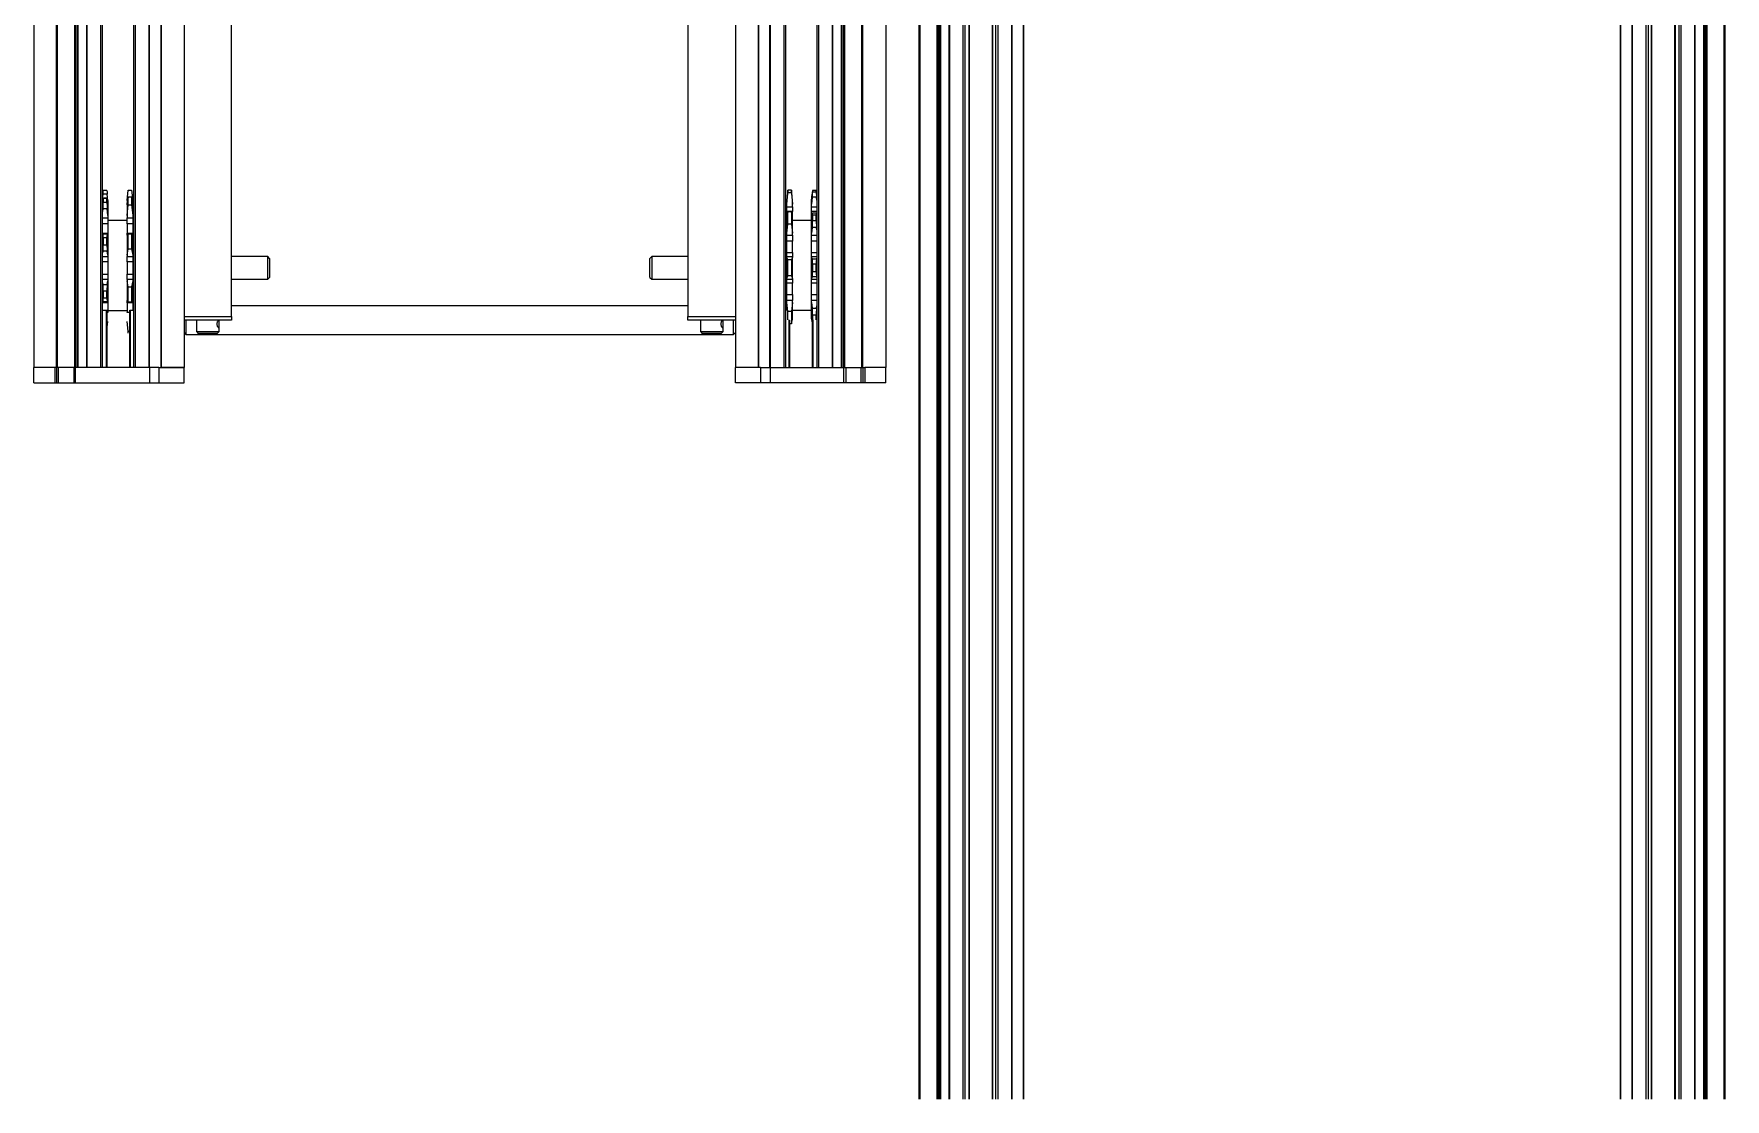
# Model space of a CAD drawing. Header units: millimetres. Extents: x -13874 to 5569, y -3136 to 4764.
# Drawn here: x 3716 to 4606, y -1104 to -544 of the extents above; entities that cross this region are included whole.
import ezdxf

# ---------------------------------------------------------------- set-up
doc = ezdxf.new("R2010")
doc.units = ezdxf.units.MM

# ---------------------------------------------------------------- blocks, each defined once
blk = doc.blocks.new('A$C68C05B9F')
at = {"color": 7, "linetype": 'Continuous', "lineweight": 15}
for p, q in [((0, 4082, 800.61), (0, 4074, 800.61)), ((0, 4082, 800.61), (11, 4082, 800.61)), ((0, 3724, 800.61), (0, 4074, 800.61)), ((0, 4074, 800.61), (11, 4074, 800.61)), ((11, 4074, 800.61), (11, 4082, 800.61)), ((11, 4082, 800.61), (12, 4082, 800.61)), ((12, 4074, 800.61), (11, 4074, 800.61)), ((12, 4074, 800.61), (12, 4082, 800.61)), ((12, 4082, 800.61), (13, 4082, 800.61)), ((12, 4074, 800.61), (12, 3074, 800.61)), ((12.5, 4074, 800.61), (12, 4074, 800.61)), ((12.5, 4074, 800.61), (12.5, 3074, 800.61)), ((21.5, 4074, 800.61), (12.5, 4074, 800.61)), ((13, 4082, 800.61), (13, 4074, 800.61)), ((13, 4082, 800.61), (21, 4082, 800.61)), ((21, 4074, 800.61), (13, 4074, 800.61)), ((21, 4074, 800.61), (21, 4082, 800.61)), ((21, 4082, 800.61), (22, 4082, 800.61)), ((21.5, 4074, 800.61), (21.5, 3074, 800.61)), ((22, 4074, 800.61), (21.5, 4074, 800.61)), ((22, 4082, 800.61), (22, 4074, 800.61)), ((22, 4082, 800.61), (60.8, 4082, 800.61)), ((22, 4074, 800.61), (22, 3074, 800.61)), ((60.8, 4074, 800.61), (22, 4074, 800.61)), ((22.3, 4074, 800.61), (22.3, 3074, 800.61)), ((23.08, 4074, 800.61), (23.08, 3074, 800.61)), ((23.29, 4074, 800.61), (23.29, 3074, 800.61)), ((27.81, 4074, 800.61), (27.81, 3074, 800.61)), ((28.02, 4074, 800.61), (28.02, 3074, 800.61)), ((35.2, 4074, 800.61), (28.02, 4074, 800.61)), ((35.2, 4074, 800.61), (35.2, 3074, 800.61)), ((36.2, 3074, 800.61), (36.2, 4074, 800.61)), ((38.5, 4074, 800.61), (38.5, 4048.28, 800.61)), ((50.5, 4074, 800.61), (50.5, 4049.08, 800.61)), ((52.5, 4074, 800.61), (52.5, 3074, 800.61)), ((53.5, 4074, 800.61), (53.5, 3074, 800.61)), ((60.68, 4074, 800.61), (53.5, 4074, 800.61)), ((60.68, 4074, 800.61), (60.68, 3074, 800.61)), ((60.8, 4074, 800.61), (60.8, 4082, 800.61)), ((60.8, 4082, 800.61), (65.8, 4082, 800.61)), ((65.8, 4074, 800.61), (60.8, 4074, 800.61)), ((60.89, 4074, 800.61), (60.89, 3074, 800.61)), ((65.8, 4074, 800.61), (60.89, 4074, 800.61)), ((65.8, 4074, 800.61), (65.8, 4082, 800.61)), ((65.8, 4082, 800.61), (79, 4082, 800.61)), ((65.8, 4074, 800.61), (79, 4074, 800.61)), ((66.91, 4074, 800.61), (66.91, 3074, 800.61)), ((67, 3724, 800.61), (67, 4074, 800.61)), ((67, 4074, 800.61), (79, 4074, 800.61)), ((79, 4082, 800.61), (79, 4074, 800.61)), ((79, 3724, 800.61), (79, 4074, 800.61)), ((369, 4082, 800.61), (369, 4074, 800.61)), ((382.2, 4082, 800.61), (369, 4082, 800.61)), ((369, 3724, 800.61), (369, 4074, 800.61)), ((369, 4074, 800.61), (381, 4074, 800.61)), ((382.2, 4074, 800.61), (369, 4074, 800.61)), ((381, 3724, 800.61), (381, 4074, 800.61)), ((381.09, 4074, 800.61), (381.09, 3074, 800.61)), ((382.2, 4074, 800.61), (382.2, 4082, 800.61)), ((387.2, 4082, 800.61), (382.2, 4082, 800.61)), ((382.2, 4074, 800.61), (387.11, 4074, 800.61)), ((382.2, 4074, 800.61), (387.2, 4074, 800.61)), ((387.11, 4074, 800.61), (387.11, 3074, 800.61)), ((387.2, 4074, 800.61), (387.2, 4082, 800.61)), ((426, 4082, 800.61), (387.2, 4082, 800.61)), ((387.2, 4074, 800.61), (426, 4074, 800.61)), ((387.32, 4074, 800.61), (387.32, 3074, 800.61)), ((387.32, 4074, 800.61), (394.5, 4074, 800.61)), ((394.5, 4074, 800.61), (394.5, 3074, 800.61)), ((395.5, 3074, 800.61), (395.5, 4074, 800.61)), ((397.2, 4074, 800.61), (397.2, 4043.75, 800.61)), ((397.5, 4074, 800.61), (397.5, 4043.85, 800.61)), ((409.5, 4074, 800.61), (409.5, 4043.85, 800.61)), ((409.8, 4074, 800.61), (409.8, 4043.75, 800.61)), ((411.8, 4074, 800.61), (411.8, 3074, 800.61)), ((412.8, 4074, 800.61), (412.8, 3074, 800.61)), ((412.8, 4074, 800.61), (419.98, 4074, 800.61)), ((419.98, 4074, 800.61), (419.98, 3074, 800.61)), ((420.19, 4074, 800.61), (420.19, 3074, 800.61)), ((424.71, 4074, 800.61), (424.71, 3074, 800.61)), ((424.92, 4074, 800.61), (424.92, 3074, 800.61)), ((425.7, 4074, 800.61), (425.7, 3074, 800.61)), ((426, 4082, 800.61), (426, 4074, 800.61)), ((427, 4082, 800.61), (426, 4082, 800.61)), ((426, 4074, 800.61), (426, 3074, 800.61)), ((426, 4074, 800.61), (426.5, 4074, 800.61)), ((426.5, 4074, 800.61), (426.5, 3074, 800.61)), ((426.5, 4074, 800.61), (435.5, 4074, 800.61)), ((427, 4074, 800.61), (427, 4082, 800.61)), ((435, 4082, 800.61), (427, 4082, 800.61)), ((427, 4074, 800.61), (435, 4074, 800.61)), ((435, 4082, 800.61), (435, 4074, 800.61)), ((436, 4082, 800.61), (435, 4082, 800.61)), ((435.5, 4074, 800.61), (435.5, 3074, 800.61)), ((435.5, 4074, 800.61), (436, 4074, 800.61)), ((436, 4074, 800.61), (436, 4082, 800.61)), ((437, 4082, 800.61), (436, 4082, 800.61)), ((436, 4074, 800.61), (436, 3074, 800.61)), ((436, 4074, 800.61), (437, 4074, 800.61)), ((437, 4074, 800.61), (437, 4082, 800.61)), ((448, 4082, 800.61), (437, 4082, 800.61)), ((437, 4074, 800.61), (448, 4074, 800.61)), ((448, 4082, 800.61), (448, 4074, 800.61)), ((448, 3724, 800.61), (448, 4074, 800.61)), ((80, 4056.5, 800.61), (79, 4055.5, 800.61)), ((368, 4056.5, 800.61), (80, 4056.5, 800.61)), ((80, 4056.5, 800.61), (80, 4049, 800.61)), ((86.5, 4056, 800.61), (85.5, 4055, 800.61)), ((86.5, 4056, 800.61), (93.04, 4056, 800.61)), ((93.04, 4056, 800.61), (96.5, 4056, 800.61)), ((97.5, 4055, 800.61), (96.5, 4056, 800.61)), ((351.5, 4056, 800.61), (350.5, 4055, 800.61)), ((351.5, 4056, 800.61), (361.5, 4056, 800.61)), ((362.5, 4055, 800.61), (361.5, 4056, 800.61)), ((369, 4055.5, 800.61), (368, 4056.5, 800.61)), ((368, 4049, 800.61), (368, 4056.5, 800.61)), ((398.45, 4055.77, 800.61), (398.45, 4054.72, 800.61)), ((36.55, 4048.75, 800.61), (36.55, 4046.35, 800.61)), ((38.45, 4046.35, 800.61), (38.45, 4048.89, 800.61)), ((38.54, 4050.27, 800.61), (38.5, 4050.27, 800.61)), ((38.65, 4049.94, 800.61), (38.95, 4048.51, 800.61)), ((39, 4048.27, 800.61), (39, 4039.77, 800.61)), ((49, 4048.27, 800.61), (49, 4039.77, 800.61)), ((49.55, 4050.93, 800.61), (49.05, 4048.51, 800.61)), ((49.55, 4044.5, 800.61), (49.55, 4050.93, 800.61)), ((49.55, 4050.93, 800.61), (50.5, 4050.93, 800.61)), ((51.45, 4048.75, 800.61), (51.45, 4044.5, 800.61)), ((79, 4049, 800.61), (104, 4049, 800.61)), ((104, 4047, 800.61), (79, 4047, 800.61)), ((85.5, 4055, 800.61), (85.5, 4050.29, 800.61)), ((93.34, 4055, 800.61), (85.5, 4055, 800.61)), ((85.5, 4050.29, 800.61), (85.5, 4049, 800.61)), ((97.5, 4055, 800.61), (93.34, 4055, 800.61)), ((97.5, 4049, 800.61), (97.5, 4055, 800.61)), ((104, 4049, 800.61), (104, 4047, 800.61)), ((104, 3871, 800.61), (104, 4047, 800.61)), ((344, 4047, 800.61), (344, 4049, 800.61)), ((344, 4049, 800.61), (369, 4049, 800.61)), ((369, 4047, 800.61), (344, 4047, 800.61)), ((344, 4047, 800.61), (344, 3871, 800.61)), ((350.5, 4055, 800.61), (350.5, 4050.29, 800.61)), ((362.5, 4055, 800.61), (350.5, 4055, 800.61)), ((350.5, 4050.29, 800.61), (350.5, 4049, 800.61)), ((362.5, 4049, 800.61), (362.5, 4055, 800.61)), ((398.45, 4054.72, 800.61), (397.5, 4054.72, 800.61)), ((398.45, 4054.72, 800.61), (398.94, 4049.66, 800.61)), ((409.35, 4052.61, 800.61), (409.06, 4049.66, 800.61)), ((36.2, 4043.75, 800.61), (36.24, 4043.75, 800.61)), ((36.35, 4042.74, 800.61), (36.2, 4041.48, 800.61)), ((38.65, 4042.74, 800.61), (36.35, 4042.74, 800.61)), ((36.55, 4046.35, 800.61), (38.45, 4046.35, 800.61)), ((39, 4039.77, 800.61), (38.65, 4042.74, 800.61)), ((39, 4044, 800.61), (49, 4044, 800.61)), ((39, 4039.77, 800.61), (39, 4038.68, 800.61)), ((39, 4038.68, 800.61), (39, 4035.59, 800.61)), ((49, 4039.77, 800.61), (49.55, 4044.5, 800.61)), ((49, 4039.77, 800.61), (49, 4038.68, 800.61)), ((49, 4038.68, 800.61), (52, 4038.68, 800.61)), ((49, 4035.59, 800.61), (49, 4038.68, 800.61)), ((49.55, 4044.5, 800.61), (51.45, 4044.5, 800.61)), ((51.45, 4044.5, 800.61), (52, 4039.77, 800.61)), ((51.76, 4043.75, 800.61), (52.5, 4043.75, 800.61)), ((52, 4043.75, 800.61), (52, 4039.77, 800.61)), ((52, 4039.77, 800.61), (52, 4038.68, 800.61)), ((52, 4038.68, 800.61), (52, 4035.59, 800.61)), ((104, 4041.5, 800.61), (344, 4041.5, 800.61)), ((397.2, 4043.75, 800.61), (395.5, 4043.75, 800.61)), ((396, 4039.82, 800.61), (396, 4043.75, 800.61)), ((396, 4039.82, 800.61), (399, 4039.82, 800.61)), ((396, 4038.7, 800.61), (396, 4039.82, 800.61)), ((396.55, 4039.4, 800.61), (396, 4038.7, 800.61)), ((396, 4028.27, 800.61), (396, 4038.7, 800.61)), ((398.45, 4039.4, 800.61), (396.55, 4039.4, 800.61)), ((396.55, 4031.5, 800.61), (396.55, 4039.4, 800.61)), ((398.45, 4039.4, 800.61), (398.45, 4031.5, 800.61)), ((399, 4038.7, 800.61), (398.45, 4039.4, 800.61)), ((399, 4044.98, 800.61), (399, 4044.75, 800.61)), ((399, 4039.82, 800.61), (399, 4044.75, 800.61)), ((409, 4044, 800.61), (399, 4044, 800.61)), ((399, 4039.82, 800.61), (399, 4038.7, 800.61)), ((399, 4028.27, 800.61), (399, 4038.7, 800.61)), ((409, 4044.75, 800.61), (409, 4044.98, 800.61)), ((409, 4039.82, 800.61), (409, 4044.75, 800.61)), ((409, 4038.7, 800.61), (409, 4039.82, 800.61)), ((409, 4038.7, 800.61), (409.35, 4039.14, 800.61)), ((409, 4028.27, 800.61), (409, 4038.7, 800.61)), ((411.62, 4039.16, 800.61), (409.38, 4039.16, 800.61)), ((411.8, 4043.75, 800.61), (409.8, 4043.75, 800.61)), ((411.65, 4039.14, 800.61), (411.8, 4038.95, 800.61)), ((39, 4035.59, 800.61), (39, 4029.54, 800.61)), ((39, 4029.54, 800.61), (39, 4027.36, 800.61)), ((52, 4035.59, 800.61), (49, 4035.59, 800.61)), ((49, 4035.59, 800.61), (49, 4029.54, 800.61)), ((49, 4029.54, 800.61), (52, 4029.54, 800.61)), ((49, 4027.36, 800.61), (49, 4029.54, 800.61)), ((52, 4035.59, 800.61), (52, 4029.54, 800.61)), ((52, 4029.54, 800.61), (52, 4027.36, 800.61)), ((396, 4028.27, 800.61), (396.55, 4031.5, 800.61)), ((398.45, 4031.5, 800.61), (396.55, 4031.5, 800.61)), ((398.45, 4031.5, 800.61), (399, 4028.27, 800.61)), ((409.35, 4030.3, 800.61), (409, 4028.27, 800.61)), ((411.65, 4030.3, 800.61), (409.35, 4030.3, 800.61)), ((409.55, 4037.32, 800.61), (409.55, 4033.7, 800.61)), ((411.45, 4037.32, 800.61), (409.55, 4037.32, 800.61)), ((409.55, 4033.7, 800.61), (411.45, 4033.7, 800.61)), ((411.45, 4033.7, 800.61), (411.45, 4037.32, 800.61)), ((411.8, 4029.44, 800.61), (411.65, 4030.3, 800.61)), ((36.2, 4026.56, 800.61), (36.35, 4026.2, 800.61)), ((36.35, 4026.2, 800.61), (38.65, 4026.2, 800.61)), ((36.55, 4023.42, 800.61), (36.55, 4019.58, 800.61)), ((38.45, 4023.42, 800.61), (36.55, 4023.42, 800.61)), ((38.45, 4019.58, 800.61), (38.45, 4023.42, 800.61)), ((38.65, 4026.2, 800.61), (39, 4027.05, 800.61)), ((39, 4027.36, 800.61), (39, 4027.05, 800.61)), ((39, 4027.05, 800.61), (39, 4015.95, 800.61)), ((49, 4027.36, 800.61), (49, 4027.05, 800.61)), ((52, 4027.36, 800.61), (49, 4027.36, 800.61)), ((49, 4027.05, 800.61), (49, 4015.95, 800.61)), ((49.55, 4025.7, 800.61), (49, 4027.05, 800.61)), ((49.55, 4017.3, 800.61), (49.55, 4025.7, 800.61)), ((49.55, 4025.7, 800.61), (51.45, 4025.7, 800.61)), ((52, 4027.05, 800.61), (51.45, 4025.7, 800.61)), ((51.45, 4025.7, 800.61), (51.45, 4017.3, 800.61)), ((52, 4027.36, 800.61), (52, 4027.05, 800.61)), ((52, 4027.05, 800.61), (52, 4015.95, 800.61)), ((123, 4027.5, 800.61), (104, 4027.5, 800.61)), ((124, 4026.5, 800.61), (123, 4027.5, 800.61)), ((123, 4021.5, 800.61), (123, 4027.5, 800.61)), ((123, 4015.5, 800.61), (123, 4021.5, 800.61)), ((124, 4026.5, 800.61), (124, 4021.5, 800.61)), ((124, 4021.5, 800.61), (124, 4016.5, 800.61)), ((325, 4027.5, 800.61), (324, 4026.5, 800.61)), ((324, 4016.5, 800.61), (324, 4026.5, 800.61)), ((344, 4027.5, 800.61), (325, 4027.5, 800.61)), ((325, 4027.5, 800.61), (325, 4015.5, 800.61)), ((396, 4027.53, 800.61), (396, 4028.27, 800.61)), ((396, 4027.53, 800.61), (399, 4027.53, 800.61)), ((396, 4024.72, 800.61), (396, 4027.53, 800.61)), ((399, 4024.72, 800.61), (396, 4024.72, 800.61)), ((396, 4018.28, 800.61), (396, 4024.72, 800.61)), ((399, 4027.53, 800.61), (399, 4028.27, 800.61)), ((399, 4027.53, 800.61), (399, 4024.72, 800.61)), ((399, 4018.28, 800.61), (399, 4024.72, 800.61)), ((409, 4027.53, 800.61), (409, 4028.27, 800.61)), ((409, 4024.72, 800.61), (409, 4027.53, 800.61)), ((409, 4018.28, 800.61), (409, 4024.72, 800.61)), ((36.35, 4016.8, 800.61), (36.2, 4016.44, 800.61)), ((38.65, 4016.8, 800.61), (36.35, 4016.8, 800.61)), ((36.55, 4019.58, 800.61), (38.45, 4019.58, 800.61)), ((39, 4015.95, 800.61), (38.65, 4016.8, 800.61)), ((39, 4015.95, 800.61), (39, 4015.64, 800.61)), ((39, 4015.64, 800.61), (39, 4013.46, 800.61)), ((39, 4013.46, 800.61), (39, 4007.41, 800.61)), ((49, 4015.95, 800.61), (49.55, 4017.3, 800.61)), ((49, 4015.95, 800.61), (49, 4015.64, 800.61)), ((49, 4015.64, 800.61), (52, 4015.64, 800.61)), ((49, 4013.46, 800.61), (49, 4015.64, 800.61)), ((52, 4013.46, 800.61), (49, 4013.46, 800.61)), ((49, 4013.46, 800.61), (49, 4007.41, 800.61)), ((49.55, 4017.3, 800.61), (51.45, 4017.3, 800.61)), ((51.45, 4017.3, 800.61), (52, 4015.95, 800.61)), ((52, 4015.95, 800.61), (52, 4015.64, 800.61)), ((52, 4015.64, 800.61), (52, 4013.46, 800.61)), ((52, 4013.46, 800.61), (52, 4007.41, 800.61)), ((104, 4015.5, 800.61), (123, 4015.5, 800.61)), ((123, 4015.5, 800.61), (124, 4016.5, 800.61)), ((324, 4016.5, 800.61), (325, 4015.5, 800.61)), ((325, 4015.5, 800.61), (344, 4015.5, 800.61)), ((396, 4018.28, 800.61), (399, 4018.28, 800.61)), ((396, 4015.47, 800.61), (396, 4018.28, 800.61)), ((396, 4014.73, 800.61), (396, 4015.47, 800.61)), ((399, 4015.47, 800.61), (396, 4015.47, 800.61)), ((396.55, 4011.5, 800.61), (396, 4014.73, 800.61)), ((396, 4004.3, 800.61), (396, 4014.73, 800.61)), ((398.45, 4011.5, 800.61), (396.55, 4011.5, 800.61)), ((396.55, 4003.6, 800.61), (396.55, 4011.5, 800.61)), ((399, 4014.73, 800.61), (398.45, 4011.5, 800.61)), ((398.45, 4011.5, 800.61), (398.45, 4003.6, 800.61)), ((399, 4018.28, 800.61), (399, 4015.47, 800.61)), ((399, 4014.73, 800.61), (399, 4015.47, 800.61)), ((399, 4004.3, 800.61), (399, 4014.73, 800.61)), ((409, 4015.47, 800.61), (409, 4018.28, 800.61)), ((409, 4014.73, 800.61), (409, 4015.47, 800.61)), ((409, 4014.73, 800.61), (409.35, 4012.7, 800.61)), ((409, 4004.3, 800.61), (409, 4014.73, 800.61)), ((409.35, 4012.7, 800.61), (411.65, 4012.7, 800.61)), ((411.65, 4012.7, 800.61), (411.8, 4013.56, 800.61)), ((38.65, 4000.27, 800.61), (39, 4003.23, 800.61)), ((39, 4007.41, 800.61), (39, 4004.32, 800.61)), ((39, 4004.32, 800.61), (39, 4003.23, 800.61)), ((39, 4003.23, 800.61), (39, 3994.73, 800.61)), ((49, 4007.41, 800.61), (52, 4007.41, 800.61)), ((49, 4004.32, 800.61), (49, 4007.41, 800.61)), ((52, 4004.32, 800.61), (49, 4004.32, 800.61)), ((49, 4004.32, 800.61), (49, 4003.23, 800.61)), ((49.55, 3998.5, 800.61), (49, 4003.23, 800.61)), ((49, 4003.23, 800.61), (49, 3994.73, 800.61)), ((52, 4003.23, 800.61), (51.45, 3998.5, 800.61)), ((52, 4007.41, 800.61), (52, 4004.32, 800.61)), ((52, 4004.32, 800.61), (52, 4003.23, 800.61)), ((52, 4003.23, 800.61), (52, 3994.73, 800.61)), ((396, 4004.3, 800.61), (396.55, 4003.6, 800.61)), ((396, 4003.18, 800.61), (396, 4004.3, 800.61)), ((399, 4003.18, 800.61), (396, 4003.18, 800.61)), ((396, 3998.25, 800.61), (396, 4003.18, 800.61)), ((398.45, 4003.6, 800.61), (396.55, 4003.6, 800.61)), ((398.45, 4003.6, 800.61), (399, 4004.3, 800.61)), ((399, 4004.3, 800.61), (399, 4003.18, 800.61)), ((399, 3998.25, 800.61), (399, 4003.18, 800.61)), ((409.35, 4003.86, 800.61), (409, 4004.3, 800.61)), ((409, 4003.18, 800.61), (409, 4004.3, 800.61)), ((409, 3998.25, 800.61), (409, 4003.18, 800.61)), ((409.38, 4003.84, 800.61), (411.62, 4003.84, 800.61)), ((411.45, 4009.3, 800.61), (409.55, 4009.3, 800.61)), ((409.55, 4009.3, 800.61), (409.55, 4005.69, 800.61)), ((409.55, 4005.69, 800.61), (411.45, 4005.69, 800.61)), ((411.45, 4005.69, 800.61), (411.45, 4009.3, 800.61)), ((411.8, 4004.05, 800.61), (411.65, 4003.86, 800.61)), ((36.2, 4001.52, 800.61), (36.35, 4000.27, 800.61)), ((36.35, 3993.06, 800.61), (36.2, 3993.76, 800.61)), ((36.35, 4000.27, 800.61), (38.65, 4000.27, 800.61)), ((38.45, 3996.65, 800.61), (36.55, 3996.65, 800.61)), ((36.55, 3996.65, 800.61), (36.55, 3993.7, 800.61)), ((36.55, 3993.7, 800.61), (38.45, 3993.7, 800.61)), ((38.45, 3993.7, 800.61), (38.45, 3996.65, 800.61)), ((39, 3994.73, 800.61), (38.65, 3993.06, 800.61)), ((39, 3996.5, 800.61), (49, 3996.5, 800.61)), ((39, 3994.68, 800.61), (39, 3991.88, 800.61)), ((49, 3994.73, 800.61), (49.55, 3992.07, 800.61)), ((49, 3994.68, 800.61), (49, 3991.88, 800.61)), ((49.55, 3998.5, 800.61), (51.45, 3998.5, 800.61)), ((49.55, 3992.07, 800.61), (49.55, 3998.5, 800.61)), ((51.45, 3998.5, 800.61), (51.45, 3992.07, 800.61)), ((51.45, 3992.07, 800.61), (52, 3994.73, 800.61)), ((52, 3996.5, 800.61), (52.5, 3996.5, 800.61)), ((52, 3994.68, 800.61), (52, 3991.88, 800.61)), ((395.5, 3996.5, 800.61), (396, 3996.5, 800.61)), ((396, 3998.25, 800.61), (399, 3998.25, 800.61)), ((396, 3995.23, 800.61), (396, 3998.25, 800.61)), ((399, 3995.23, 800.61), (396, 3995.23, 800.61)), ((396, 3993.94, 800.61), (396, 3995.23, 800.61)), ((396.55, 3988.28, 800.61), (396, 3993.94, 800.61)), ((396, 3988.39, 800.61), (396, 3993.94, 800.61)), ((399, 3993.94, 800.61), (398.45, 3988.28, 800.61)), ((399, 3998.25, 800.61), (399, 3995.23, 800.61)), ((399, 3996.5, 800.61), (409, 3996.5, 800.61)), ((399, 3993.94, 800.61), (399, 3995.23, 800.61)), ((399, 3988.39, 800.61), (399, 3993.94, 800.61)), ((409, 3995.23, 800.61), (409, 3998.25, 800.61)), ((409, 3993.94, 800.61), (409, 3995.23, 800.61)), ((409, 3993.94, 800.61), (409.35, 3990.39, 800.61)), ((409, 3988.39, 800.61), (409, 3993.94, 800.61)), ((36.2, 3985.82, 800.61), (36.35, 3984.26, 800.61)), ((36.46, 3992.74, 800.61), (38.54, 3992.74, 800.61)), ((38.65, 3984.26, 800.61), (39, 3987.96, 800.61)), ((39, 3986.04, 800.61), (38.65, 3982.63, 800.61)), ((39, 3991.88, 800.61), (39, 3989.32, 800.61)), ((39, 3989.32, 800.61), (39, 3987.96, 800.61)), ((39, 3987.96, 800.61), (39, 3986.04, 800.61)), ((49, 3991.88, 800.61), (52, 3991.88, 800.61)), ((49, 3989.32, 800.61), (49, 3991.88, 800.61)), ((52, 3989.32, 800.61), (49, 3989.32, 800.61)), ((49, 3989.32, 800.61), (49, 3987.96, 800.61)), ((49.55, 3982.07, 800.61), (49, 3987.96, 800.61)), ((49, 3987.96, 800.61), (49, 3986.04, 800.61)), ((49, 3986.04, 800.61), (49.55, 3980.61, 800.61)), ((49.55, 3992.07, 800.61), (51.45, 3992.07, 800.61)), ((52, 3987.96, 800.61), (51.45, 3982.07, 800.61)), ((51.45, 3980.61, 800.61), (52, 3986.04, 800.61)), ((52, 3991.88, 800.61), (52, 3989.32, 800.61)), ((52, 3989.32, 800.61), (52, 3987.96, 800.61)), ((52, 3987.96, 800.61), (52, 3986.04, 800.61)), ((396, 3987.28, 800.61), (396, 3988.42, 800.61)), ((396, 3988.39, 800.61), (396.55, 3984.08, 800.61)), ((396, 3986.04, 800.61), (396, 3987.28, 800.61)), ((396.55, 3980.61, 800.61), (396, 3986.04, 800.61)), ((398.45, 3988.28, 800.61), (396.55, 3988.28, 800.61)), ((396.55, 3984.08, 800.61), (396.55, 3988.28, 800.61)), ((398.45, 3984.08, 800.61), (399, 3988.39, 800.61)), ((398.45, 3988.28, 800.61), (398.45, 3984.08, 800.61)), ((399, 3986.04, 800.61), (398.45, 3980.61, 800.61)), ((399, 3988.39, 800.61), (399, 3987.28, 800.61)), ((399, 3986.04, 800.61), (399, 3987.28, 800.61)), ((409, 3987.28, 800.61), (409, 3988.42, 800.61)), ((409.35, 3985.68, 800.61), (409, 3988.39, 800.61)), ((409, 3986.04, 800.61), (409, 3987.28, 800.61)), ((409, 3986.04, 800.61), (409.35, 3982.63, 800.61)), ((409.35, 3990.39, 800.61), (411.65, 3990.39, 800.61)), ((409.52, 3984.74, 800.61), (411.48, 3984.74, 800.61)), ((411.45, 3986.99, 800.61), (409.55, 3986.99, 800.61)), ((409.55, 3986.99, 800.61), (409.55, 3985.07, 800.61)), ((409.55, 3985.07, 800.61), (411.45, 3985.07, 800.61)), ((411.45, 3985.07, 800.61), (411.45, 3986.99, 800.61)), ((411.65, 3990.39, 800.61), (411.8, 3991.88, 800.61)), ((411.8, 3986.82, 800.61), (411.65, 3985.68, 800.61)), ((36.35, 3982.63, 800.61), (36.2, 3984.07, 800.61)), ((36.35, 3984.26, 800.61), (38.65, 3984.26, 800.61)), ((36.55, 3981.5, 800.61), (36.55, 3980.83, 800.61)), ((38.45, 3981.5, 800.61), (36.55, 3981.5, 800.61)), ((36.55, 3980.83, 800.61), (38.45, 3980.83, 800.61)), ((36.55, 3980.81, 800.61), (38.45, 3980.81, 800.61)), ((38.45, 3980.83, 800.61), (38.45, 3981.5, 800.61)), ((49.55, 3982.07, 800.61), (51.45, 3982.07, 800.61)), ((49.55, 3980.61, 800.61), (49.55, 3982.07, 800.61)), ((49.55, 3980.61, 800.61), (51.45, 3980.61, 800.61)), ((51.45, 3982.07, 800.61), (51.45, 3980.61, 800.61)), ((398.45, 3984.08, 800.61), (396.55, 3984.08, 800.61)), ((398.45, 3980.61, 800.61), (396.55, 3980.61, 800.61)), ((409.35, 3982.63, 800.61), (411.65, 3982.63, 800.61)), ((409.55, 3980.81, 800.61), (411.45, 3980.81, 800.61)), ((411.65, 3982.63, 800.61), (411.8, 3984.07, 800.61))]:
    blk.add_line(p, q, dxfattribs=at)
at = {"color": 8, "linetype": 'Continuous', "lineweight": 15}
for p, q in [((38.2, 4074, 800.61), (38.2, 4048.75, 800.61)), ((50.8, 4074, 800.61), (50.8, 4048.75, 800.61)), ((409.5, 4052.61, 800.61), (409.35, 4052.61, 800.61)), ((36.2, 4038.68, 800.61), (39, 4038.68, 800.61)), ((399, 4044.75, 800.61), (397.5, 4044.75, 800.61)), ((409.5, 4044.75, 800.61), (409, 4044.75, 800.61)), ((409, 4039.82, 800.61), (411.8, 4039.82, 800.61)), ((39, 4035.59, 800.61), (36.2, 4035.59, 800.61)), ((36.2, 4029.54, 800.61), (39, 4029.54, 800.61)), ((39, 4027.36, 800.61), (36.2, 4027.36, 800.61)), ((409, 4027.53, 800.61), (411.8, 4027.53, 800.61)), ((411.8, 4024.72, 800.61), (409, 4024.72, 800.61)), ((36.2, 4015.64, 800.61), (39, 4015.64, 800.61)), ((39, 4013.46, 800.61), (36.2, 4013.46, 800.61)), ((409, 4018.28, 800.61), (411.8, 4018.28, 800.61)), ((411.8, 4015.47, 800.61), (409, 4015.47, 800.61)), ((36.2, 4007.41, 800.61), (39, 4007.41, 800.61)), ((39, 4004.32, 800.61), (36.2, 4004.32, 800.61)), ((411.8, 4003.18, 800.61), (409, 4003.18, 800.61)), ((409, 3998.25, 800.61), (411.8, 3998.25, 800.61)), ((411.8, 3995.23, 800.61), (409, 3995.23, 800.61)), ((36.2, 3991.88, 800.61), (39, 3991.88, 800.61)), ((39, 3989.32, 800.61), (36.2, 3989.32, 800.61)), ((396.14, 3987.28, 800.61), (396, 3987.28, 800.61)), ((399, 3987.28, 800.61), (398.86, 3987.28, 800.61)), ((409.14, 3987.28, 800.61), (409, 3987.28, 800.61))]:
    blk.add_line(p, q, dxfattribs=at)
at = {"color": 7, "linetype": 'Continuous', "lineweight": 15}
for points, knots in [([(38.65, 4049.94, 800.61), (38.62, 4050.07, 800.61), (38.56, 4050.32, 800.61), (38.52, 4050.24, 800.61), (38.5, 4050.2, 800.61)], [0, 0, 0, 0, 0.505493, 1, 1, 1, 1]), ([(85.79, 4049, 800.61), (85.73, 4049.02, 800.61), (85.61, 4049.06, 800.61), (85.53, 4049.39, 800.61), (85.5, 4049.87, 800.61), (85.5, 4050.5, 800.61), (85.5, 4051.18, 800.61), (85.5, 4051.81, 800.61), (85.5, 4052.37, 800.61), (85.56, 4052.79, 800.61), (85.68, 4053.01, 800.61), (85.89, 4053.01, 800.61), (86.15, 4052.79, 800.61), (86.42, 4052.39, 800.61), (86.64, 4051.83, 800.61), (86.75, 4051.16, 800.61), (86.71, 4050.5, 800.61), (86.55, 4049.9, 800.61), (86.3, 4049.41, 800.61), (86.02, 4049.07, 800.61), (85.87, 4049.02, 800.61), (85.79, 4049, 800.61)], [0, 0, 0, 0, 0.051721, 0.103382, 0.156663, 0.211447, 0.264363, 0.314885, 0.366241, 0.420272, 0.474811, 0.526978, 0.577652, 0.629679, 0.684065, 0.738301, 0.789747, 0.840253, 0.892966, 0.947714, 1, 1, 1, 1]), ([(350.79, 4049, 800.61), (350.73, 4049.02, 800.61), (350.61, 4049.06, 800.61), (350.53, 4049.39, 800.61), (350.5, 4049.87, 800.61), (350.5, 4050.5, 800.61), (350.5, 4051.18, 800.61), (350.5, 4051.81, 800.61), (350.5, 4052.37, 800.61), (350.56, 4052.79, 800.61), (350.68, 4053.01, 800.61), (350.89, 4053.01, 800.61), (351.15, 4052.79, 800.61), (351.42, 4052.39, 800.61), (351.64, 4051.83, 800.61), (351.75, 4051.16, 800.61), (351.71, 4050.5, 800.61), (351.55, 4049.9, 800.61), (351.3, 4049.41, 800.61), (351.02, 4049.07, 800.61), (350.87, 4049.02, 800.61), (350.79, 4049, 800.61)], [0, 0, 0, 0, 0.0517209, 0.1033813, 0.1566623, 0.2114466, 0.2643629, 0.3148846, 0.3662413, 0.4202722, 0.4748106, 0.526978, 0.5776516, 0.6296789, 0.6840651, 0.7383007, 0.7897473, 0.8402526, 0.8929656, 0.9477133, 1, 1, 1, 1]), ([(36.35, 4042.74, 800.61), (36.38, 4043.03, 800.61), (36.44, 4043.61, 800.61), (36.51, 4044.63, 800.61), (36.55, 4045.59, 800.61), (36.55, 4046.12, 800.61), (36.55, 4046.35, 800.61)], [0, 0, 0, 0, 0.261483, 0.523051, 0.783806, 1, 1, 1, 1]), ([(38.45, 4046.35, 800.61), (38.45, 4046.06, 800.61), (38.46, 4045.49, 800.61), (38.5, 4044.47, 800.61), (38.57, 4043.51, 800.61), (38.63, 4042.98, 800.61), (38.65, 4042.74, 800.61)], [0, 0, 0, 0, 0.2592744, 0.5185738, 0.7783713, 1, 1, 1, 1]), ([(397.5, 4043.85, 800.61), (397.5, 4043.84, 800.61), (397.49, 4043.82, 800.61), (397.43, 4043.78, 800.61), (397.35, 4043.76, 800.61), (397.27, 4043.75, 800.61), (397.22, 4043.75, 800.61), (397.2, 4043.75, 800.61)], [0, 0, 0, 0, 0.227193, 0.454464, 0.679645, 0.894315, 1, 1, 1, 1]), ([(409.55, 4037.32, 800.61), (409.55, 4037.61, 800.61), (409.54, 4038.21, 800.61), (409.5, 4038.83, 800.61), (409.43, 4039.17, 800.61), (409.37, 4039.15, 800.61), (409.35, 4039.14, 800.61)], [0, 0, 0, 0, 0.259269, 0.518583, 0.778378, 1, 1, 1, 1]), ([(409.8, 4043.75, 800.61), (409.77, 4043.75, 800.61), (409.7, 4043.75, 800.61), (409.62, 4043.77, 800.61), (409.55, 4043.79, 800.61), (409.51, 4043.82, 800.61), (409.5, 4043.84, 800.61), (409.5, 4043.85, 800.61)], [0, 0, 0, 0, 0.20008, 0.399986, 0.605932, 0.823798, 1, 1, 1, 1]), ([(411.65, 4039.14, 800.61), (411.62, 4039.14, 800.61), (411.56, 4039.16, 800.61), (411.5, 4038.75, 800.61), (411.45, 4038.12, 800.61), (411.45, 4037.56, 800.61), (411.45, 4037.32, 800.61)], [0, 0, 0, 0, 0.261495, 0.523077, 0.783818, 1, 1, 1, 1]), ([(409.35, 4030.3, 800.61), (409.38, 4030.51, 800.61), (409.44, 4030.93, 800.61), (409.51, 4031.86, 800.61), (409.55, 4032.82, 800.61), (409.55, 4033.43, 800.61), (409.55, 4033.7, 800.61)], [0, 0, 0, 0, 0.261472, 0.523064, 0.783796, 1, 1, 1, 1]), ([(411.45, 4033.7, 800.61), (411.45, 4033.37, 800.61), (411.46, 4032.71, 800.61), (411.5, 4031.7, 800.61), (411.57, 4030.86, 800.61), (411.63, 4030.47, 800.61), (411.65, 4030.3, 800.61)], [0, 0, 0, 0, 0.259273, 0.518579, 0.778379, 1, 1, 1, 1]), ([(36.55, 4023.42, 800.61), (36.55, 4023.76, 800.61), (36.54, 4024.43, 800.61), (36.5, 4025.29, 800.61), (36.43, 4025.92, 800.61), (36.37, 4026.12, 800.61), (36.35, 4026.2, 800.61)], [0, 0, 0, 0, 0.259275, 0.518609, 0.778397, 1, 1, 1, 1]), ([(38.65, 4026.2, 800.61), (38.62, 4026.09, 800.61), (38.56, 4025.88, 800.61), (38.5, 4025.17, 800.61), (38.45, 4024.32, 800.61), (38.45, 4023.7, 800.61), (38.45, 4023.42, 800.61)], [0, 0, 0, 0, 0.2614832, 0.5230519, 0.7837984, 1, 1, 1, 1]), ([(36.35, 4016.8, 800.61), (36.38, 4016.91, 800.61), (36.44, 4017.12, 800.61), (36.51, 4017.83, 800.61), (36.55, 4018.68, 800.61), (36.55, 4019.3, 800.61), (36.55, 4019.58, 800.61)], [0, 0, 0, 0, 0.2614833, 0.5230519, 0.7837984, 1, 1, 1, 1]), ([(38.45, 4019.58, 800.61), (38.45, 4019.24, 800.61), (38.46, 4018.57, 800.61), (38.5, 4017.71, 800.61), (38.57, 4017.08, 800.61), (38.63, 4016.88, 800.61), (38.65, 4016.8, 800.61)], [0, 0, 0, 0, 0.259279, 0.518591, 0.778382, 1, 1, 1, 1]), ([(409.55, 4009.3, 800.61), (409.55, 4009.63, 800.61), (409.54, 4010.29, 800.61), (409.5, 4011.3, 800.61), (409.43, 4012.14, 800.61), (409.37, 4012.53, 800.61), (409.35, 4012.7, 800.61)], [0, 0, 0, 0, 0.2592654, 0.5185933, 0.7783854, 1, 1, 1, 1]), ([(411.65, 4012.7, 800.61), (411.62, 4012.49, 800.61), (411.56, 4012.07, 800.61), (411.5, 4011.14, 800.61), (411.45, 4010.18, 800.61), (411.45, 4009.57, 800.61), (411.45, 4009.3, 800.61)], [0, 0, 0, 0, 0.2614878, 0.5230744, 0.7838, 1, 1, 1, 1]), ([(409.35, 4003.86, 800.61), (409.38, 4003.86, 800.61), (409.44, 4003.84, 800.61), (409.51, 4004.25, 800.61), (409.55, 4004.89, 800.61), (409.55, 4005.44, 800.61), (409.55, 4005.69, 800.61)], [0, 0, 0, 0, 0.261495, 0.523077, 0.783818, 1, 1, 1, 1]), ([(411.45, 4005.69, 800.61), (411.45, 4005.39, 800.61), (411.46, 4004.79, 800.61), (411.5, 4004.17, 800.61), (411.57, 4003.83, 800.61), (411.63, 4003.85, 800.61), (411.65, 4003.86, 800.61)], [0, 0, 0, 0, 0.259269, 0.518583, 0.778378, 1, 1, 1, 1]), ([(36.55, 3996.65, 800.61), (36.55, 3996.94, 800.61), (36.54, 3997.51, 800.61), (36.5, 3998.53, 800.61), (36.43, 3999.49, 800.61), (36.37, 4000.02, 800.61), (36.35, 4000.27, 800.61)], [0, 0, 0, 0, 0.2592674, 0.5185902, 0.7783504, 1, 1, 1, 1]), ([(36.35, 3993.06, 800.61), (36.38, 3992.94, 800.61), (36.44, 3992.69, 800.61), (36.51, 3992.75, 800.61), (36.55, 3993.09, 800.61), (36.55, 3993.51, 800.61), (36.55, 3993.7, 800.61)], [0, 0, 0, 0, 0.261489, 0.523067, 0.783809, 1, 1, 1, 1]), ([(38.65, 4000.27, 800.61), (38.62, 3999.97, 800.61), (38.56, 3999.39, 800.61), (38.5, 3998.37, 800.61), (38.45, 3997.41, 800.61), (38.45, 3996.89, 800.61), (38.45, 3996.65, 800.61)], [0, 0, 0, 0, 0.261475, 0.523065, 0.783813, 1, 1, 1, 1]), ([(38.45, 3993.7, 800.61), (38.45, 3993.48, 800.61), (38.46, 3993.03, 800.61), (38.5, 3992.72, 800.61), (38.57, 3992.72, 800.61), (38.63, 3992.95, 800.61), (38.65, 3993.06, 800.61)], [0, 0, 0, 0, 0.259255, 0.518575, 0.77837, 1, 1, 1, 1]), ([(409.55, 3986.99, 800.61), (409.55, 3987.2, 800.61), (409.54, 3987.62, 800.61), (409.5, 3988.54, 800.61), (409.43, 3989.5, 800.61), (409.37, 3990.11, 800.61), (409.35, 3990.39, 800.61)], [0, 0, 0, 0, 0.259281, 0.518599, 0.778368, 1, 1, 1, 1]), ([(409.35, 3985.68, 800.61), (409.38, 3985.46, 800.61), (409.44, 3985.01, 800.61), (409.51, 3984.72, 800.61), (409.55, 3984.72, 800.61), (409.55, 3984.96, 800.61), (409.55, 3985.07, 800.61)], [0, 0, 0, 0, 0.261471, 0.523047, 0.783791, 1, 1, 1, 1]), ([(411.65, 3990.39, 800.61), (411.62, 3990.05, 800.61), (411.56, 3989.39, 800.61), (411.5, 3988.38, 800.61), (411.45, 3987.54, 800.61), (411.45, 3987.16, 800.61), (411.45, 3986.99, 800.61)], [0, 0, 0, 0, 0.261497, 0.523067, 0.783808, 1, 1, 1, 1]), ([(411.45, 3985.07, 800.61), (411.45, 3984.95, 800.61), (411.46, 3984.7, 800.61), (411.5, 3984.74, 800.61), (411.57, 3985.07, 800.61), (411.63, 3985.49, 800.61), (411.65, 3985.68, 800.61)], [0, 0, 0, 0, 0.2592708, 0.5185838, 0.7783782, 1, 1, 1, 1]), ([(36.55, 3981.5, 800.61), (36.55, 3981.61, 800.61), (36.54, 3981.82, 800.61), (36.5, 3982.52, 800.61), (36.43, 3983.36, 800.61), (36.37, 3983.98, 800.61), (36.35, 3984.26, 800.61)], [0, 0, 0, 0, 0.259288, 0.518609, 0.778389, 1, 1, 1, 1]), ([(36.35, 3982.63, 800.61), (36.38, 3982.33, 800.61), (36.44, 3981.74, 800.61), (36.51, 3981.12, 800.61), (36.55, 3980.79, 800.61), (36.55, 3980.82, 800.61), (36.55, 3980.83, 800.61)], [0, 0, 0, 0, 0.261494, 0.523075, 0.783811, 1, 1, 1, 1]), ([(38.65, 3984.26, 800.61), (38.62, 3983.93, 800.61), (38.56, 3983.26, 800.61), (38.5, 3982.39, 800.61), (38.45, 3981.77, 800.61), (38.45, 3981.59, 800.61), (38.45, 3981.5, 800.61)], [0, 0, 0, 0, 0.261474, 0.523059, 0.783803, 1, 1, 1, 1]), ([(38.45, 3980.83, 800.61), (38.45, 3980.82, 800.61), (38.46, 3980.8, 800.61), (38.5, 3981.2, 800.61), (38.57, 3981.82, 800.61), (38.63, 3982.38, 800.61), (38.65, 3982.63, 800.61)], [0, 0, 0, 0, 0.259278, 0.518597, 0.778367, 1, 1, 1, 1]), ([(409.55, 3980.85, 800.61), (409.55, 3980.85, 800.61), (409.54, 3980.84, 800.61), (409.5, 3981.21, 800.61), (409.43, 3981.82, 800.61), (409.37, 3982.37, 800.61), (409.35, 3982.63, 800.61)], [0, 0, 0, 0, 0.1785462, 0.4661282, 0.7542108, 1, 1, 1, 1]), ([(411.65, 3982.63, 800.61), (411.62, 3982.33, 800.61), (411.56, 3981.73, 800.61), (411.5, 3981.12, 800.61), (411.46, 3980.82, 800.61), (411.45, 3980.83, 800.61), (411.45, 3980.84, 800.61)], [0, 0, 0, 0, 0.290074, 0.580244, 0.869479, 1, 1, 1, 1])]:
    blk.add_open_spline(points, degree=3, knots=knots, dxfattribs=at)

msp = doc.modelspace()

# ---------------------------------------------------------------- linework, layer by layer
at = {"color": 7, "linetype": 'Continuous', "lineweight": 15}
for p, q in [((4181.86, 1963.11, 800.61), (4181.86, -1104.16, 602)), ((4182.36, 1963.11, 800.61), (4182.36, -1104.16, 602)), ((4191.36, 1963.11, 800.61), (4191.36, -1104.16, 602)), ((4191.86, 1963.11, 800.61), (4191.86, -1104.16, 602)), ((4192.16, 1963.11, 800.61), (4192.16, -1104.16, 602)), ((4192.94, 1963.11, 800.61), (4192.94, -1104.16, 602)), ((4193.15, 1963.11, 800.61), (4193.15, -1104.16, 602)), ((4206.06, 1963.11, 800.61), (4206.06, -1104.16, 602)), ((4208.36, 1963.11, 800.61), (4208.36, -1104.16, 602)), ((4220.36, 1963.11, 800.61), (4220.36, -1104.16, 602)), ((4222.36, -1104.16, 602), (4222.36, 1963.11, 800.61)), ((4236.86, 1963.11, 800.61), (4236.86, -1104.16, 602)), ((4550.86, -1104.16, 602), (4550.86, 1963.11, 800.61)), ((4565.36, 1963.11, 800.61), (4565.36, -1104.16, 602)), ((4567.36, -1104.16, 602), (4567.36, 1963.11, 800.61)), ((4579.36, -1104.16, 602), (4579.36, 1963.11, 800.61)), ((4581.66, -1104.16, 602), (4581.66, 1963.11, 800.61)), ((4594.58, -1104.16, 602), (4594.58, 1963.11, 800.61)), ((4594.79, -1104.16, 602), (4594.79, 1963.11, 800.61)), ((4595.56, -1104.16, 602), (4595.56, 1963.11, 800.61)), ((4595.86, -1104.16, 602), (4595.86, 1963.11, 800.61)), ((4596.36, -1104.16, 602), (4596.36, 1963.11, 800.61)), ((4605.36, -1104.16, 602), (4605.36, 1963.11, 800.61)), ((4605.86, -1104.16, 602), (4605.86, 1963.11, 800.61))]:
    msp.add_line(p, q, dxfattribs=at)
at = {"color": 8, "linetype": 'Continuous', "lineweight": 15}
for p, q in [((4197.68, 1963.11, 800.61), (4197.68, -1104.16, 602)), ((4197.89, 1963.11, 800.61), (4197.89, -1104.16, 602)), ((4205.06, 1963.11, 800.61), (4205.06, -1104.16, 602)), ((4208.06, 1963.11, 800.61), (4208.06, -1104.16, 602)), ((4220.66, 1963.11, 800.61), (4220.66, -1104.16, 602)), ((4223.36, 1963.11, 800.61), (4223.36, -1104.16, 602)), ((4230.54, 1963.11, 800.61), (4230.54, -1104.16, 602)), ((4230.75, 1963.11, 800.61), (4230.75, -1104.16, 602)), ((4236.78, 1963.11, 800.61), (4236.78, -1104.16, 602)), ((4550.95, -1104.16, 602), (4550.95, 1963.11, 800.61)), ((4556.98, -1104.16, 602), (4556.98, 1963.11, 800.61)), ((4557.19, -1104.16, 602), (4557.19, 1963.11, 800.61)), ((4564.36, -1104.16, 602), (4564.36, 1963.11, 800.61)), ((4567.06, -1104.16, 602), (4567.06, 1963.11, 800.61)), ((4579.66, -1104.16, 602), (4579.66, 1963.11, 800.61)), ((4582.66, -1104.16, 602), (4582.66, 1963.11, 800.61)), ((4589.84, -1104.16, 602), (4589.84, 1963.11, 800.61)), ((4590.05, -1104.16, 602), (4590.05, 1963.11, 800.61))]:
    msp.add_line(p, q, dxfattribs=at)

# ---------------------------------------------------------------- block references
at = {"color": 1, "rotation": 180}
msp.add_blockref('A$C68C05B9F', (4164.44, 3354.76, -909.01), dxfattribs=at)

doc.saveas('drawing.dxf')
